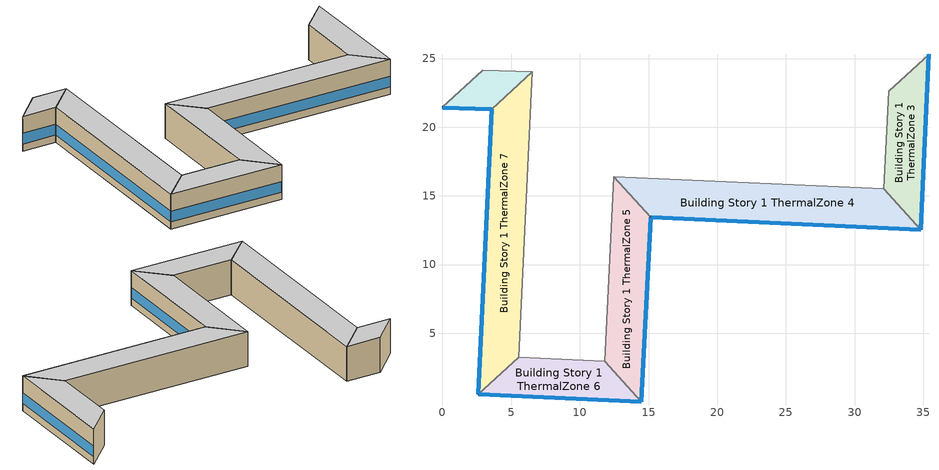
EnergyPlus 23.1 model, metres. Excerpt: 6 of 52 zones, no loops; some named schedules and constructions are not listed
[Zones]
Building Story 1 ThermalZone 3
 floor ground (Typical Insulated Carpeted 8in Slab Floor): 35.42,25.32 34.83,12.55 32.14,15.5 32.47,22.62 z0
 wall outside (Typical Insulated Steel Framed Exterior Wall R-20.41): 34.83,12.55 35.42,25.32 z0:3.6
 wall adiabatic (Typical Interior Wall): 35.42,25.32 32.47,22.62 32.14,15.5 34.83,12.55 z0:3.6
 window (U 0.48 SHGC 0.40 Dbl Ref-D Clr 6mm/13mm): 34.83,12.58 35.42,25.3 z0.76:1.85
 ceiling adiabatic (Typical Interior Floor): 32.47,22.62 32.14,15.5 34.83,12.55 35.42,25.32 z3.6
Building Story 1 ThermalZone 4
 floor ground (Typical Insulated Carpeted 8in Slab Floor): 34.83,12.55 15.16,13.44 12.46,16.4 32.14,15.5 z0
 wall outside (Typical Insulated Steel Framed Exterior Wall R-20.41): 15.16,13.44 34.83,12.55 z0:3.6
 wall adiabatic (Typical Interior Wall): 34.83,12.55 32.14,15.5 12.46,16.4 15.16,13.44 z0:3.6
 window (U 0.48 SHGC 0.40 Dbl Ref-D Clr 6mm/13mm): 15.18,13.44 34.81,12.55 z0.76:1.84
 ceiling adiabatic (Typical Interior Floor): 32.14,15.5 12.46,16.4 15.16,13.44 34.83,12.55 z3.6
Building Story 1 ThermalZone 5
 floor ground (Typical Insulated Carpeted 8in Slab Floor): 15.16,13.44 14.49,0 11.8,2.96 12.46,16.4 z0
 wall outside (Typical Insulated Steel Framed Exterior Wall R-20.41): 14.49,0 15.16,13.44 z0:3.6
 wall adiabatic (Typical Interior Wall): 15.16,13.44 12.46,16.4 11.8,2.96 14.49,0 z0:3.6
 window (U 0.48 SHGC 0.40 Dbl Ref-D Clr 6mm/13mm): 14.49,0.03 15.15,13.41 z0.76:1.85
 ceiling adiabatic (Typical Interior Floor): 12.46,16.4 11.8,2.96 14.49,0 15.16,13.44 z3.6
Building Story 1 ThermalZone 6
 floor ground (Typical Insulated Carpeted 8in Slab Floor): 14.49,0 2.6,0.56 5.56,3.25 11.8,2.96 z0
 wall outside (Typical Insulated Steel Framed Exterior Wall R-20.41): 2.6,0.56 14.49,0 z0:3.6
 wall adiabatic (Typical Interior Wall): 14.49,0 11.8,2.96 5.56,3.25 2.6,0.56 z0:3.6
 window (U 0.48 SHGC 0.40 Dbl Ref-D Clr 6mm/13mm): 2.62,0.55 14.46,0 z0.76:1.85
 ceiling adiabatic (Typical Interior Floor): 11.8,2.96 5.56,3.25 2.6,0.56 14.49,0 z3.6
Building Story 1 ThermalZone 7
 floor ground (Typical Insulated Carpeted 8in Slab Floor): 2.6,0.56 3.6,21.32 6.54,24.04 5.56,3.25 z0
 wall outside (Typical Insulated Steel Framed Exterior Wall R-20.41): 3.6,21.32 2.6,0.56 z0:3.6
 wall adiabatic (Typical Interior Wall): 2.6,0.56 5.56,3.25 6.54,24.04 3.6,21.32 z0:3.6
 window (U 0.48 SHGC 0.40 Dbl Ref-D Clr 6mm/13mm): 3.6,21.3 2.6,0.58 z0.76:1.84
 ceiling adiabatic (Typical Interior Floor): 5.56,3.25 6.54,24.04 3.6,21.32 2.6,0.56 z3.6
Building Story 1 ThermalZone 8
 floor ground (Typical Insulated Carpeted 8in Slab Floor): 3.6,21.32 0,21.43 2.93,24.15 6.54,24.04 z0
 wall outside (Typical Insulated Steel Framed Exterior Wall R-20.41): 0,21.43 3.6,21.32 z0:3.6
 wall adiabatic (Typical Interior Wall): 3.6,21.32 6.54,24.04 2.93,24.15 0,21.43 z0:3.6
 window (U 0.48 SHGC 0.40 Dbl Ref-D Clr 6mm/13mm): 0.03,21.43 3.58,21.32 z0.76:1.86
 ceiling adiabatic (Typical Interior Floor): 6.54,24.04 2.93,24.15 0,21.43 3.6,21.32 z3.6
[SpaceList]
Story Ground Blended Space Type: Building Story 1 Space 5, Building Story 1 Space 7, Building Story 1 Space, Building Story 1 Space 1, Building Story 1 Space 8, Building Story 1 Space 2, Building Story 1 Space 3, Building Story 1 Space 9, Building Story 1 Space 4, Building Story 1 Space 6, Building Story 1 Space 10, Building Story 1 Space 11, Building Story 1 Space 12
[InternalMass] Construction=InteriorFurnishings 2
Name | Zone or ZoneList | Space or SpaceList | Surface Area {m2}
Building Story 1 Space Mass | Building Story 1 ThermalZone | Building Story 1 Space | 767.468
Building Story 1 Space 1 Mass | Building Story 1 ThermalZone 1 | Building Story 1 Space 1 | 129.442
Building Story 1 Space 10 Mass | Building Story 1 ThermalZone 10 | Building Story 1 Space 10 | 30.3891
Building Story 1 Space 11 Mass | Building Story 1 ThermalZone 11 | Building Story 1 Space 11 | 53.4826
Building Story 1 Space 12 Mass | Building Story 1 ThermalZone 12 | Building Story 1 Space 12 | 27.1501
Building Story 1 Space 2 Mass | Building Story 1 ThermalZone 2 | Building Story 1 Space 2 | 125.303
Building Story 1 Space 3 Mass | Building Story 1 ThermalZone 3 | Building Story 1 Space 3 | 56.2325
Building Story 1 Space 4 Mass | Building Story 1 ThermalZone 4 | Building Story 1 Space 4 | 111.546
Building Story 1 Space 5 Mass | Building Story 1 ThermalZone 5 | Building Story 1 Space 5 | 76.249
Building Story 1 Space 6 Mass | Building Story 1 ThermalZone 6 | Building Story 1 Space 6 | 51.3599
Building Story 1 Space 7 Mass | Building Story 1 ThermalZone 7 | Building Story 1 Space 7 | 117.18
Building Story 1 Space 8 Mass | Building Story 1 ThermalZone 8 | Building Story 1 Space 8 | 20.2479
Building Story 1 Space 9 Mass | Building Story 1 ThermalZone 9 | Building Story 1 Space 9 | 89.9974
[Lights] Zone or ZoneList or Space or SpaceList=Story Ground Blended Space Type; Design Level Calculation Method=Watts/Area; Return Air Fraction=0; Fraction Visible=0.2; Fraction Replaceable=1
Name | Schedule | Watts per Zone Floor Area {W/m2} | Fraction Radiant
Office OfficeLarge Data Center Lights 1 | OfficeLarge BLDG_LIGHT_SCH_2013 | 0.132749 | 0.7
Office OfficeLarge Main Data Center Lights 1 | OfficeLarge BLDG_LIGHT_SCH_2013 | 0.238666 | 0.7
SecondarySchool Auditorium Lights 1 | SchoolSecondary BLDG_LIGHT_SCH_2013 | 0.820262 | 0.37
SecondarySchool Cafeteria Lights 1 | SchoolSecondary BLDG_LIGHT_SCH_2013 | 0.535655 | 0.37
SecondarySchool ComputerRoom Lights 1 | SchoolSecondary BLDG_LIGHT_CLASSROOM_SCH_2013 | 1.56003 | 0.37
SecondarySchool Gym Lights 1 | SchoolSecondary BLDG_LIGHT_GYM_SCH_2013 | 1.52954 | 0.37
SecondarySchool Kitchen Lights 1 | SchoolSecondary BLDG_LIGHT_SCH_2013 | 0.343842 | 0.37
SecondarySchool Library Lights 1 | SchoolSecondary BLDG_LIGHT_LIBRARY_SCH_2013 | 1.31882 | 0.37
SecondarySchool Lobby Lights 1 | SchoolSecondary BLDG_LIGHT_LOBBYFLR1_SCH_2013 | 0.497551 | 0.37
SecondarySchool Mechanical Lights 1 | SchoolSecondary BLDG_LIGHT_MECHANICAL_SCH_2013 | 0.378666 | 0.37
SecondarySchool Office Lights 1 | SchoolSecondary BLDG_LIGHT_OFFICE_SCH_2013 | 1.55706 | 0.37
SecondarySchool Restroom Lights 1 | SchoolSecondary BLDG_LIGHT_BATH_SCH_2013 | 0.541778 | 0.37
[People] Zone or ZoneList or Space or SpaceList=Story Ground Blended Space Type; Number of People Calculation Method=People/Area; Fraction Radiant=0.3; Activity Level Schedule=SchoolSecondary ACTIVITY_SCH; Enable ASHRAE 55 Comfort Warnings=Yes; Mean Radiant Temperature Calculation Type=ZoneAveraged; Work Efficiency Schedule=Work Efficiency Schedule; Clothing Insulation Schedule=Clothing Schedule; Air Velocity Schedule=Air Velocity Schedule; Thermal Comfort Model 1 Type=Fanger
Name | Number of People Schedule | People per Floor Area {person/m2}
SecondarySchool Auditorium People 1 | SchoolSecondary BLDG_OCC_SCH_Auditorium | 0.1953
SecondarySchool Cafeteria People 1 | SchoolSecondary BLDG_OCC_SCH_Cafeteria | 0.0824085
SecondarySchool ComputerRoom People 1 | SchoolSecondary BLDG_OCC_SCH_Extend | 0.044033
SecondarySchool Gym People 1 | SchoolSecondary BLDG_OCC_SCH_Gym | 0.063731
SecondarySchool Kitchen People 1 | SchoolSecondary BLDG_OCC_SCH | 0.00432787
SecondarySchool Library People 1 | SchoolSecondary BLDG_OCC_SCH | 0.0110825
SecondarySchool Office People 1 | SchoolSecondary BLDG_OCC_SCH_Offices | 0.00701376
[ElectricEquipment] Zone or ZoneList or Space or SpaceList=Story Ground Blended Space Type; Design Level Calculation Method=Watts/Area
Name | Schedule | Watts per Zone Floor Area {W/m2} | Fraction Radiant | Fraction Latent | Fraction Lost
2 Elevator Fans | Elevator Schedule 3 | 0.0747747 | 0.5
2 Elevator Lift Motors | Elevator Schedule 1 | 38.7791 | 0 | 0 | 1
2 Elevator Lights | Elevator Schedule 2 | 0.0781344 | 0.5
Office OfficeLarge Data Center Elec Equip 1 | DataCenter_EQUIP_SCH | 3.23778 | 0.5 | 0 | 0
Office OfficeLarge Main Data Center Elec Equip 1 | DataCenter_EQUIP_SCH | 13.0975 | 0.5 | 0 | 0
SecondarySchool Auditorium Elec Equip 1 | SchoolSecondary BLDG_EQUIP_SCH_2013 | 0.598921 | 0.5 | 0 | 0
SecondarySchool Cafeteria Elec Equip 1 | SchoolSecondary KITCHEN_ELEC_EQUIP_SCH | 5.89221 | 0.5 | 0 | 0
SecondarySchool ComputerRoom Elec Equip 1 | SchoolSecondary BLDG_EQUIP_SCH_2013 | 2.33752 | 0.5 | 0 | 0
SecondarySchool Gym Elec Equip 1 | SchoolSecondary BLDG_EQUIP_SCH_2013 | 0.977208 | 0.5 | 0 | 0
SecondarySchool Kitchen Elec Equip 1 | SchoolSecondary KITCHEN_ELEC_EQUIP_SCH | 5.86805 | 0.3 | 0.25 | 0.2
SecondarySchool Library Elec Equip 1 | SchoolSecondary BLDG_EQUIP_SCH_2013 | 1.03067 | 0.5 | 0 | 0
SecondarySchool Lobby Elec Equip 1; SecondarySchool Restroom Elec Equip 1 | SchoolSecondary BLDG_EQUIP_SCH_2013 | 0.204549 | 0.5 | 0 | 0
SecondarySchool Mechanical Elec Equip 1 | SchoolSecondary BLDG_EQUIP_SCH_2013 | 0.333587 | 0.5 | 0 | 0
SecondarySchool Office Elec Equip 1 | SchoolSecondary BLDG_EQUIP_SCH_2013 | 1.40275 | 0.5 | 0 | 0
[GasEquipment]
SecondarySchool Kitchen Gas Equip 1: Zone or ZoneList or Space or SpaceList=Story Ground Blended Space Type; Schedule=SchoolSecondary KITCHEN_GAS_EQUIP_SCH; Design Level Calculation Method=Watts/Area; Power per Zone Floor Area {W/m2}=44.3139; Fraction Latent=0.1; Fraction Radiant=0.2; Fraction Lost=0.7
[ZoneInfiltration:DesignFlowRate] Zone or ZoneList or Space or SpaceList=Story Ground Blended Space Type; Schedule=Always On Discrete; Design Flow Rate Calculation Method=Flow/ExteriorArea; Constant Term Coefficient=0; Temperature Term Coefficient=0; Velocity Term Coefficient=0.224; Velocity Squared Term Coefficient=0
Name | Flow Rate per Exterior Surface Area {m3/s-m2}
SecondarySchool Auditorium A  - Story Ground Infiltration; SecondarySchool Auditorium C  - Story Ground Infiltration | 2.06687e-05
SecondarySchool Cafeteria A  - Story Ground Infiltration; SecondarySchool Cafeteria C  - Story Ground Infiltration | 1.3082e-05
SecondarySchool ComputerRoom A  - Story Ground Infiltration; SecondarySchool ComputerRoom C  - Story Ground Infiltration | 1.99715e-05
SecondarySchool Gym A  - Story Ground Infiltration; SecondarySchool Gym C  - Story Ground Infiltration | 1.15561e-05
SecondarySchool Gym A end_a - Story Ground Infiltration; SecondarySchool Gym C end_a - Story Ground Infiltration | 4.43343e-05
SecondarySchool Gym B end_a - Story Ground Infiltration; SecondarySchool Office B  - Story Ground Infiltration | 6.95803e-05
SecondarySchool Kitchen A  - Story Ground Infiltration; SecondarySchool Kitchen C  - Story Ground Infiltration | 4.51102e-06
SecondarySchool Library A  - Story Ground Infiltration; SecondarySchool Library C  - Story Ground Infiltration | 1.7593e-05
SecondarySchool Lobby A  - Story Ground Infiltration; SecondarySchool Lobby C  - Story Ground Infiltration; SecondarySchool Restroom A  - Story Ground Infiltration; SecondarySchool Restroom C  - Story Ground Infiltration | 8.77599e-06
SecondarySchool Mechanical A  - Story Ground Infiltration; SecondarySchool Mechanical C  - Story Ground Infiltration | 1.43122e-05
SecondarySchool Office A  - Story Ground Infiltration; SecondarySchool Office C  - Story Ground Infiltration | 4.44352e-05
[Daylighting:Controls] Lighting Control Type=Stepped; Minimum Input Power Fraction for Continuous or ContinuousOff Dimming Control=0.3; Minimum Light Output Fraction for Continuous or ContinuousOff Dimming Control=0.2; Number of Stepped Control Steps=3; Probability Lighting will be Reset When Needed in Manual Stepped Control=1; Glare Calculation Azimuth Angle of View Direction Clockwise from Zone y-Axis {deg}=-0; Maximum Allowable Discomfort Glare Index=22; Illuminance Setpoint at Reference Point 1 {lux}=538
Name | Zone or Space | Glare Calculation Daylighting Reference Point | Daylighting Reference Point 1 | Fraction of Lights Controlled by Reference Point 1 | Daylighting Reference Point 2 | Fraction of Lights Controlled by Reference Point 2 | Illuminance Setpoint at Reference Point 2 {lux}
Building Story 1 ThermalZone 1 DaylightingControls | Building Story 1 ThermalZone 1 | Building Story 1 Space 1 Daylt Sensor 1 | Building Story 1 Space 1 Daylt Sensor 1 | 0.646 | Building Story 1 Space 1 Daylt Sensor 2 | 0.325 | 538
Building Story 1 ThermalZone 11 DaylightingControls | Building Story 1 ThermalZone 11 | Building Story 1 Space 11 Daylt Sensor 1 | Building Story 1 Space 11 Daylt Sensor 1 | 0.636
Building Story 1 ThermalZone 2 DaylightingControls | Building Story 1 ThermalZone 2 | Building Story 1 Space 2 Daylt Sensor 1 | Building Story 1 Space 2 Daylt Sensor 1 | 0.646 | Building Story 1 Space 2 Daylt Sensor 2 | 0.324 | 538
Building Story 1 ThermalZone 3 DaylightingControls | Building Story 1 ThermalZone 3 | Building Story 1 Space 3 Daylt Sensor 1 | Building Story 1 Space 3 Daylt Sensor 1 | 0.718
Building Story 1 ThermalZone 4 DaylightingControls | Building Story 1 ThermalZone 4 | Building Story 1 Space 4 Daylt Sensor 1 | Building Story 1 Space 4 Daylt Sensor 1 | 0.643 | Building Story 1 Space 4 Daylt Sensor 2 | 0.323 | 538
Building Story 1 ThermalZone 5 DaylightingControls | Building Story 1 ThermalZone 5 | Building Story 1 Space 5 Daylt Sensor 1 | Building Story 1 Space 5 Daylt Sensor 1 | 0.64 | Building Story 1 Space 5 Daylt Sensor 2 | 0.311 | 538
Building Story 1 ThermalZone 6 DaylightingControls | Building Story 1 ThermalZone 6 | Building Story 1 Space 6 Daylt Sensor 1 | Building Story 1 Space 6 Daylt Sensor 1 | 0.723
Building Story 1 ThermalZone 7 DaylightingControls | Building Story 1 ThermalZone 7 | Building Story 1 Space 7 Daylt Sensor 1 | Building Story 1 Space 7 Daylt Sensor 1 | 0.647 | Building Story 1 Space 7 Daylt Sensor 2 | 0.321 | 538
Building Story 1 ThermalZone 9 DaylightingControls | Building Story 1 ThermalZone 9 | Building Story 1 Space 9 Daylt Sensor 1 | Building Story 1 Space 9 Daylt Sensor 1 | 0.694 | Building Story 1 Space 9 Daylt Sensor 2 | 0.305 | 538
[Schedule:Day:Interval]
SchoolSecondary BLDG_LIGHT_SCH_2013 Wknd Day; SchoolSecondary BLDG_LIGHT_SCH_2013 Wknd Day 1; SchoolSecondary BLDG_LIGHT_SCH_2013 Default; SchoolSecondary BLDG_LIGHT_CLASSROOM_SCH_2013 Wknd Day; SchoolSecondary BLDG_LIGHT_CLASSROOM_SCH_2013 Wknd Day 1; SchoolSecondary BLDG_LIGHT_CLASSROOM_SCH_2013 Default; SchoolSecondary BLDG_LIGHT_GYM_SCH_2013 Wknd Day; SchoolSecondary BLDG_LIGHT_GYM_SCH_2013 Wknd Day 1; SchoolSecondary BLDG_LIGHT_GYM_SCH_2013 Default; SchoolSecondary BLDG_LIGHT_LIBRARY_SCH_2013 Wknd Day; SchoolSecondary BLDG_LIGHT_LIBRARY_SCH_2013 Wknd Day 1; SchoolSecondary BLDG_LIGHT_LIBRARY_SCH_2013 Default; SchoolSecondary BLDG_LIGHT_LOBBYFLR1_SCH_2013 Wknd Day; SchoolSecondary BLDG_LIGHT_LOBBYFLR1_SCH_2013 Wknd Day 1; SchoolSecondary BLDG_LIGHT_LOBBYFLR1_SCH_2013 Default; SchoolSecondary BLDG_LIGHT_MECHANICAL_SCH_2013 Wknd Day; SchoolSecondary BLDG_LIGHT_MECHANICAL_SCH_2013 Wknd Day 1; SchoolSecondary BLDG_LIGHT_MECHANICAL_SCH_2013 Default; SchoolSecondary BLDG_LIGHT_OFFICE_SCH_2013 Wknd Day; SchoolSecondary BLDG_LIGHT_OFFICE_SCH_2013 Wknd Day 1; SchoolSecondary BLDG_LIGHT_OFFICE_SCH_2013 Default; SchoolSecondary BLDG_LIGHT_BATH_SCH_2013 Wknd Day; SchoolSecondary BLDG_LIGHT_BATH_SCH_2013 Wknd Day 1; SchoolSecondary BLDG_LIGHT_BATH_SCH_2013 Default; SchoolSecondary BLDG_LIGHT_CORRIDOR_SCH_2013 Wknd Day; SchoolSecondary BLDG_LIGHT_CORRIDOR_SCH_2013 Wknd Day 1; SchoolSecondary BLDG_LIGHT_CORRIDOR_SCH_2013 Default: No, 24:00, 0.1773
SchoolSecondary BLDG_LIGHT_SCH_2013 Wkdy Day; SchoolSecondary BLDG_LIGHT_SCH_2013 Wkdy Day 2; SchoolSecondary BLDG_LIGHT_MECHANICAL_SCH_2013 Wkdy Day; SchoolSecondary BLDG_LIGHT_MECHANICAL_SCH_2013 Wkdy Day 2: No, 07:00, 0.1773, 21:00, 0.9, 24:00, 0.1773
SchoolSecondary BLDG_LIGHT_SCH_2013 Wkdy Day 1; SchoolSecondary BLDG_LIGHT_MECHANICAL_SCH_2013 Wkdy Day 1: No, 08:00, 0.1773, 20:00, 0.5, 24:00, 0.1773
SchoolSecondary BLDG_LIGHT_SCH_2013 Summer Design Day; SchoolSecondary BLDG_LIGHT_CLASSROOM_SCH_2013 Summer Design Day; SchoolSecondary BLDG_LIGHT_GYM_SCH_2013 Summer Design Day; SchoolSecondary BLDG_LIGHT_LIBRARY_SCH_2013 Summer Design Day; SchoolSecondary BLDG_LIGHT_LOBBYFLR1_SCH_2013 Summer Design Day; SchoolSecondary BLDG_LIGHT_MECHANICAL_SCH_2013 Summer Design Day; SchoolSecondary BLDG_LIGHT_OFFICE_SCH_2013 Summer Design Day; SchoolSecondary BLDG_LIGHT_BATH_SCH_2013 Summer Design Day; 72 space(s) Occ Sch Summer Design Day 3; 72 space(s) Occ Sch Winter Design Day 3; 72 space(s) Occ Sch Summer Design Day 1; 72 space(s) Occ Sch Winter Design Day 1; 72 space(s) Occ Sch Summer Design Day 2; 72 space(s) Occ Sch Winter Design Day 2; DataCenter_EQUIP_SCH Wknd|Wkdy|Hol Day 3; DataCenter_EQUIP_SCH Wknd|Wkdy|Hol Day 7; DataCenter_EQUIP_SCH Wknd|Wkdy|Hol Day 11; DataCenter_EQUIP_SCH Summer Design Day; SchoolSecondary BLDG_LIGHT_CORRIDOR_SCH_2013 Summer Design Day: No, 24:00, 1
SchoolSecondary BLDG_LIGHT_SCH_2013 Winter Design Day; SchoolSecondary BLDG_LIGHT_CLASSROOM_SCH_2013 Winter Design Day; SchoolSecondary BLDG_LIGHT_GYM_SCH_2013 Winter Design Day; SchoolSecondary BLDG_LIGHT_LIBRARY_SCH_2013 Winter Design Day; SchoolSecondary BLDG_LIGHT_LOBBYFLR1_SCH_2013 Winter Design Day; SchoolSecondary BLDG_LIGHT_MECHANICAL_SCH_2013 Winter Design Day; SchoolSecondary BLDG_LIGHT_OFFICE_SCH_2013 Winter Design Day; SchoolSecondary BLDG_LIGHT_BATH_SCH_2013 Winter Design Day; SchoolSecondary BLDG_OCC_SCH_Auditorium Wknd Day; SchoolSecondary BLDG_OCC_SCH_Auditorium Wknd Day 1; SchoolSecondary BLDG_OCC_SCH_Auditorium Default; SchoolSecondary BLDG_OCC_SCH_Auditorium Winter Design Day; SchoolSecondary BLDG_OCC_SCH_Cafeteria Wknd Day; SchoolSecondary BLDG_OCC_SCH_Cafeteria Wknd Day 1; SchoolSecondary BLDG_OCC_SCH_Cafeteria Default; SchoolSecondary BLDG_OCC_SCH_Cafeteria Winter Design Day; SchoolSecondary BLDG_OCC_SCH_Extend Wknd Day; SchoolSecondary BLDG_OCC_SCH_Extend Wknd Day 1; SchoolSecondary BLDG_OCC_SCH_Extend Default; SchoolSecondary BLDG_OCC_SCH_Extend Winter Design Day; SchoolSecondary BLDG_OCC_SCH_Gym Wknd Day; SchoolSecondary BLDG_OCC_SCH_Gym Wknd Day 1; SchoolSecondary BLDG_OCC_SCH_Gym Default; SchoolSecondary BLDG_OCC_SCH_Gym Winter Design Day; SchoolSecondary BLDG_OCC_SCH Wknd Day; SchoolSecondary BLDG_OCC_SCH Wknd Day 1; SchoolSecondary BLDG_OCC_SCH Default; SchoolSecondary BLDG_OCC_SCH Winter Design Day; SchoolSecondary BLDG_OCC_SCH_Offices Wknd Day; SchoolSecondary BLDG_OCC_SCH_Offices Wknd Day 1; SchoolSecondary BLDG_OCC_SCH_Offices Default; SchoolSecondary BLDG_OCC_SCH_Offices Winter Design Day; Schedule Day 3; SchoolSecondary BLDG_LIGHT_CORRIDOR_SCH_2013 Winter Design Day: No, 24:00, 0
SchoolSecondary BLDG_LIGHT_CLASSROOM_SCH_2013 Wkdy Day; SchoolSecondary BLDG_LIGHT_CLASSROOM_SCH_2013 Wkdy Day 2: No, 07:00, 0.1773, 08:00, 0.9, 21:00, 0.598291, 24:00, 0.1773
SchoolSecondary BLDG_LIGHT_CLASSROOM_SCH_2013 Wkdy Day 1: No, 08:00, 0.1773, 20:00, 0.332384, 21:00, 0.117863, 24:00, 0.1773
SchoolSecondary BLDG_LIGHT_GYM_SCH_2013 Wkdy Day; SchoolSecondary BLDG_LIGHT_GYM_SCH_2013 Wkdy Day 2: No, 07:00, 0.1773, 08:00, 0.9, 21:00, 0.88182, 24:00, 0.1773
SchoolSecondary BLDG_LIGHT_GYM_SCH_2013 Wkdy Day 1: No, 08:00, 0.1773, 20:00, 0.4899, 21:00, 0.173719, 24:00, 0.1773
SchoolSecondary BLDG_LIGHT_LIBRARY_SCH_2013 Wkdy Day; SchoolSecondary BLDG_LIGHT_LIBRARY_SCH_2013 Wkdy Day 2: No, 07:00, 0.1773, 08:00, 0.9, 21:00, 0.8325, 24:00, 0.1773
SchoolSecondary BLDG_LIGHT_LIBRARY_SCH_2013 Wkdy Day 1: No, 08:00, 0.1773, 20:00, 0.4625, 21:00, 0.164002, 24:00, 0.1773
SchoolSecondary BLDG_LIGHT_LOBBYFLR1_SCH_2013 Wkdy Day; SchoolSecondary BLDG_LIGHT_LOBBYFLR1_SCH_2013 Wkdy Day 2: No, 07:00, 0.1773, 08:00, 0.9, 21:00, 0.855, 24:00, 0.1773
SchoolSecondary BLDG_LIGHT_LOBBYFLR1_SCH_2013 Wkdy Day 1: No, 08:00, 0.1773, 20:00, 0.475, 21:00, 0.168435, 24:00, 0.1773
SchoolSecondary BLDG_LIGHT_OFFICE_SCH_2013 Wkdy Day; SchoolSecondary BLDG_LIGHT_OFFICE_SCH_2013 Wkdy Day 2: No, 07:00, 0.1773, 08:00, 0.9, 21:00, 0.747958, 24:00, 0.1773
SchoolSecondary BLDG_LIGHT_OFFICE_SCH_2013 Wkdy Day 1: No, 08:00, 0.1773, 20:00, 0.415533, 21:00, 0.147348, 24:00, 0.1773
SchoolSecondary BLDG_LIGHT_BATH_SCH_2013 Wkdy Day; SchoolSecondary BLDG_LIGHT_BATH_SCH_2013 Wkdy Day 2: No, 07:00, 0.1773, 08:00, 0.9, 21:00, 0.594, 24:00, 0.1773
SchoolSecondary BLDG_LIGHT_BATH_SCH_2013 Wkdy Day 1: No, 08:00, 0.1773, 20:00, 0.33, 21:00, 0.117018, 24:00, 0.1773
SchoolSecondary BLDG_OCC_SCH_Auditorium Wkdy|SmrDsn Day; SchoolSecondary BLDG_OCC_SCH_Auditorium Wkdy|SmrDsn Day 2; SchoolSecondary BLDG_OCC_SCH_Auditorium Summer Design Day: No, 08:00, 0, 15:00, 0.25, 20:00, 0.95, 24:00, 0
SchoolSecondary BLDG_OCC_SCH_Auditorium Wkdy|SmrDsn Day 1: No, 08:00, 0, 17:00, 0.15, 19:00, 0.35, 24:00, 0
SchoolSecondary ACTIVITY_SCH Default; SchoolSecondary ACTIVITY_SCH Summer Design Day; SchoolSecondary ACTIVITY_SCH Winter Design Day: No, 24:00, 120
SchoolSecondary BLDG_OCC_SCH_Cafeteria Wkdy|SmrDsn Day; SchoolSecondary BLDG_OCC_SCH_Cafeteria Wkdy|SmrDsn Day 2; SchoolSecondary BLDG_OCC_SCH_Cafeteria Summer Design Day: No, 09:00, 0, 15:00, 0.95, 20:00, 0.35, 24:00, 0
SchoolSecondary BLDG_OCC_SCH_Cafeteria Wkdy|SmrDsn Day 1: No, 09:00, 0, 17:00, 0.15, 19:00, 0.35, 24:00, 0
SchoolSecondary BLDG_OCC_SCH_Extend Wkdy|SmrDsn Day; SchoolSecondary BLDG_OCC_SCH_Extend Wkdy|SmrDsn Day 2; SchoolSecondary BLDG_OCC_SCH_Extend Summer Design Day: No, 08:00, 0, 21:00, 0.95, 24:00, 0
SchoolSecondary BLDG_OCC_SCH_Extend Wkdy|SmrDsn Day 1: No, 08:00, 0, 21:00, 0.5, 24:00, 0
SchoolSecondary BLDG_OCC_SCH_Gym Wkdy|SmrDsn Day; SchoolSecondary BLDG_OCC_SCH_Gym Wkdy|SmrDsn Day 2; SchoolSecondary BLDG_OCC_SCH_Gym Summer Design Day: No, 08:00, 0, 16:00, 0.35, 21:00, 0.95, 24:00, 0
SchoolSecondary BLDG_OCC_SCH_Gym Wkdy|SmrDsn Day 1: No, 08:00, 0, 21:00, 0.35, 24:00, 0
SchoolSecondary BLDG_OCC_SCH Wkdy|SmrDsn Day; SchoolSecondary BLDG_OCC_SCH Wkdy|SmrDsn Day 2; SchoolSecondary BLDG_OCC_SCH Summer Design Day: No, 08:00, 0, 16:00, 0.95, 21:00, 0.15, 24:00, 0
SchoolSecondary BLDG_OCC_SCH Wkdy|SmrDsn Day 1: No, 08:00, 0, 21:00, 0.15, 24:00, 0
SchoolSecondary BLDG_OCC_SCH_Offices Wkdy|SmrDsn Day; SchoolSecondary BLDG_OCC_SCH_Offices Wkdy|SmrDsn Day 2; SchoolSecondary BLDG_OCC_SCH_Offices Summer Design Day: No, 08:00, 0, 17:00, 0.95, 21:00, 0.15, 24:00, 0
SchoolSecondary BLDG_OCC_SCH_Offices Wkdy|SmrDsn Day 1: No, 08:00, 0, 17:00, 0.5, 21:00, 0.15, 24:00, 0
72 space(s) Occ Sch Sunday 3; 72 space(s) Occ Sch Sunday 2: No, 05:00, 0, 06:00, 1, 17:00, 0, 18:00, 1, 24:00, 0
72 space(s) Occ Sch Default 3; 72 space(s) Occ Sch Tuesday 19; 72 space(s) Occ Sch Wednesday 19; 72 space(s) Occ Sch Thursday 19; 72 space(s) Occ Sch Friday 19; 72 space(s) Occ Sch Friday 18; 72 space(s) Occ Sch Monday 16; 72 space(s) Occ Sch Tuesday 18; 72 space(s) Occ Sch Wednesday 18; 72 space(s) Occ Sch Thursday 18; 72 space(s) Occ Sch Friday 16; 72 space(s) Occ Sch Monday 14; 72 space(s) Occ Sch Tuesday 16; 72 space(s) Occ Sch Wednesday 16; 72 space(s) Occ Sch Thursday 16; 72 space(s) Occ Sch Monday 13; 72 space(s) Occ Sch Tuesday 15; 72 space(s) Occ Sch Wednesday 15; 72 space(s) Occ Sch Thursday 15; 72 space(s) Occ Sch Friday 15; 72 space(s) Occ Sch Default 2; 72 space(s) Occ Sch Tuesday 14; 72 space(s) Occ Sch Wednesday 14; 72 space(s) Occ Sch Thursday 14; 72 space(s) Occ Sch Friday 14; 72 space(s) Occ Sch Friday 13; 72 space(s) Occ Sch Monday 12; 72 space(s) Occ Sch Tuesday 13; 72 space(s) Occ Sch Wednesday 13; 72 space(s) Occ Sch Thursday 13; 72 space(s) Occ Sch Friday 11; 72 space(s) Occ Sch Monday 10; 72 space(s) Occ Sch Tuesday 11; 72 space(s) Occ Sch Wednesday 11; 72 space(s) Occ Sch Thursday 11; 72 space(s) Occ Sch Monday 9; 72 space(s) Occ Sch Tuesday 10; 72 space(s) Occ Sch Wednesday 10; 72 space(s) Occ Sch Thursday 10; 72 space(s) Occ Sch Friday 10: No, 05:00, 0, 07:00, 1, 08:00, 1, 09:00, 1, 11:00, 0, 13:00, 1, 14:00, 0, 15:00, 1, 16:00, 1, 17:00, 1, 18:00, 1, 19:00, 0, 20:00, 1, 21:00, 1, 22:00, 1, 24:00, 0
72 space(s) Occ Sch Saturday 3; 72 space(s) Occ Sch Saturday 2: No, 05:00, 0, 06:00, 1, 07:00, 0, 08:00, 1, 11:00, 0, 12:00, 1, 16:00, 0, 17:00, 1, 18:00, 0, 19:00, 1, 24:00, 0
72 space(s) Occ Sch Monday 15; 72 space(s) Occ Sch Tuesday 17; 72 space(s) Occ Sch Wednesday 17; 72 space(s) Occ Sch Thursday 17; 72 space(s) Occ Sch Friday 17; 72 space(s) Occ Sch Monday 11; 72 space(s) Occ Sch Tuesday 12; 72 space(s) Occ Sch Wednesday 12; 72 space(s) Occ Sch Thursday 12; 72 space(s) Occ Sch Friday 12: No, 05:00, 0, 07:00, 1, 08:00, 1, 09:00, 1, 11:00, 0, 13:00, 1, 16:00, 0, 17:00, 1, 18:00, 1, 19:00, 1, 20:00, 0, 21:00, 1, 22:00, 1, 24:00, 0
72 space(s) Occ Sch Sunday 1: No, 05:00, 0, 06:00, 0.00356459, 17:00, 0, 18:00, 0.00356459, 24:00, 0
72 space(s) Occ Sch Default 1; 72 space(s) Occ Sch Tuesday 9; 72 space(s) Occ Sch Wednesday 9; 72 space(s) Occ Sch Thursday 9; 72 space(s) Occ Sch Friday 9; 72 space(s) Occ Sch Monday 5; 72 space(s) Occ Sch Tuesday 5; 72 space(s) Occ Sch Wednesday 5; 72 space(s) Occ Sch Thursday 5; 72 space(s) Occ Sch Friday 5: No, 05:00, 0, 07:00, 0.00712919, 08:00, 0.41278, 09:00, 0.0670143, 11:00, 0, 13:00, 0.0320813, 14:00, 0, 15:00, 0.0748565, 16:00, 0.133316, 17:00, 0.0520431, 18:00, 0.0142584, 19:00, 0, 20:00, 0.183933, 21:00, 0.17823, 22:00, 0.00356459, 24:00, 0
72 space(s) Occ Sch Saturday 1: No, 05:00, 0, 06:00, 0.00712919, 07:00, 0, 08:00, 0.0142584, 11:00, 0, 12:00, 0.0142584, 16:00, 0, 17:00, 0.00356459, 18:00, 0, 19:00, 0.00356459, 24:00, 0
72 space(s) Occ Sch Friday 8; 72 space(s) Occ Sch Monday 8; 72 space(s) Occ Sch Tuesday 8; 72 space(s) Occ Sch Wednesday 8; 72 space(s) Occ Sch Thursday 8; 72 space(s) Occ Sch Friday 6; 72 space(s) Occ Sch Monday 6; 72 space(s) Occ Sch Tuesday 6; 72 space(s) Occ Sch Wednesday 6; 72 space(s) Occ Sch Thursday 6: No, 05:00, 0, 07:00, 0.00712919, 08:00, 0.213163, 09:00, 0.0677273, 11:00, 0, 13:00, 0.0327943, 14:00, 0, 15:00, 0.0748565, 16:00, 0.0655885, 17:00, 0.0520431, 18:00, 0.0142584, 19:00, 0, 20:00, 0.183933, 21:00, 0.17823, 22:00, 0.00356459, 24:00, 0
72 space(s) Occ Sch Monday 7; 72 space(s) Occ Sch Tuesday 7; 72 space(s) Occ Sch Wednesday 7; 72 space(s) Occ Sch Thursday 7; 72 space(s) Occ Sch Friday 7: No, 05:00, 0, 07:00, 0.00712919, 08:00, 0.176804, 09:00, 0.0106938, 11:00, 0, 13:00, 0.0320813, 16:00, 0, 17:00, 0.00142584, 18:00, 0.0142584, 19:00, 0.0834115, 20:00, 0, 21:00, 0.0955311, 22:00, 0.00356459, 24:00, 0
DataCenter_EQUIP_SCH Wknd|Wkdy|Hol Day; DataCenter_EQUIP_SCH Wknd|Wkdy|Hol Day 4; DataCenter_EQUIP_SCH Wknd|Wkdy|Hol Day 8; DataCenter_EQUIP_SCH Winter Design Day 11: No, 24:00, 0.25
DataCenter_EQUIP_SCH Wknd|Wkdy|Hol Day 1; DataCenter_EQUIP_SCH Wknd|Wkdy|Hol Day 5; DataCenter_EQUIP_SCH Wknd|Wkdy|Hol Day 9: No, 24:00, 0.5
DataCenter_EQUIP_SCH Wknd|Wkdy|Hol Day 2; DataCenter_EQUIP_SCH Wknd|Wkdy|Hol Day 6; DataCenter_EQUIP_SCH Wknd|Wkdy|Hol Day 10: No, 24:00, 0.75
SchoolSecondary BLDG_EQUIP_SCH_2013 Default|Wknd Day; SchoolSecondary BLDG_EQUIP_SCH_2013 Default|Wknd Day 2; SchoolSecondary BLDG_EQUIP_SCH_2013 Default: No, 24:00, 0.295624
SchoolSecondary BLDG_EQUIP_SCH_2013 Wkdy Day; SchoolSecondary BLDG_EQUIP_SCH_2013 Wkdy Day 2: No, 08:00, 0.295624, 17:00, 0.90367, 21:00, 0.332931, 24:00, 0.295624
SchoolSecondary BLDG_EQUIP_SCH_2013 Default|Wknd Day 1: No, 24:00, 0.21116
SchoolSecondary BLDG_EQUIP_SCH_2013 Wkdy Day 1: No, 08:00, 0.21116, 17:00, 0.475616, 21:00, 0.237808, 24:00, 0.21116
SchoolSecondary BLDG_EQUIP_SCH_2013 Summer Design Day: No, 08:00, 0.35, 17:00, 0.95, 24:00, 0.35
SchoolSecondary BLDG_EQUIP_SCH_2013 Winter Design Day 2: No, 24:00, 0.35
SchoolSecondary KITCHEN_ELEC_EQUIP_SCH Wknd Day; SchoolSecondary KITCHEN_ELEC_EQUIP_SCH Wknd Day 1; SchoolSecondary KITCHEN_ELEC_EQUIP_SCH Default; SchoolSecondary KITCHEN_ELEC_EQUIP_SCH Winter Design Day: No, 24:00, 0.1
SchoolSecondary KITCHEN_ELEC_EQUIP_SCH Wkdy Day; SchoolSecondary KITCHEN_ELEC_EQUIP_SCH Wkdy Day 1; SchoolSecondary KITCHEN_ELEC_EQUIP_SCH Wkdy Day 2; SchoolSecondary KITCHEN_ELEC_EQUIP_SCH Summer Design Day: No, 08:00, 0.1, 10:00, 0.15, 13:00, 0.25, 15:00, 0.15, 24:00, 0.1
SchoolSecondary KITCHEN_GAS_EQUIP_SCH Wknd Day; SchoolSecondary KITCHEN_GAS_EQUIP_SCH Wknd Day 1; SchoolSecondary KITCHEN_GAS_EQUIP_SCH Default; SchoolSecondary KITCHEN_GAS_EQUIP_SCH Winter Design Day: No, 24:00, 0.02
SchoolSecondary KITCHEN_GAS_EQUIP_SCH Wkdy|SmrDsn Day; SchoolSecondary KITCHEN_GAS_EQUIP_SCH Wkdy|SmrDsn Day 1; SchoolSecondary KITCHEN_GAS_EQUIP_SCH Wkdy|SmrDsn Day 2; SchoolSecondary KITCHEN_GAS_EQUIP_SCH Summer Design Day: No, 08:00, 0.02, 10:00, 0.15, 13:00, 0.2, 15:00, 0.1, 24:00, 0.02
SchoolSecondary BLDG_LIGHT_CORRIDOR_SCH_2013 Wkdy Day; SchoolSecondary BLDG_LIGHT_CORRIDOR_SCH_2013 Wkdy Day 2: No, 07:00, 0.1773, 08:00, 0.9, 21:00, 0.551772, 24:00, 0.1773
SchoolSecondary BLDG_LIGHT_CORRIDOR_SCH_2013 Wkdy Day 1: No, 08:00, 0.1773, 20:00, 0.30654, 21:00, 0.108699, 24:00, 0.1773
[Schedule:Week:Daily]
SchoolSecondary BLDG_LIGHT_SCH_2013 Week Rule - Jan1-Jun24: SchoolSecondary BLDG_LIGHT_SCH_2013 Wknd Day, SchoolSecondary BLDG_LIGHT_SCH_2013 Wkdy Day, SchoolSecondary BLDG_LIGHT_SCH_2013 Wkdy Day, SchoolSecondary BLDG_LIGHT_SCH_2013 Wkdy Day, SchoolSecondary BLDG_LIGHT_SCH_2013 Wkdy Day, SchoolSecondary BLDG_LIGHT_SCH_2013 Wkdy Day, SchoolSecondary BLDG_LIGHT_SCH_2013 Wknd Day, SchoolSecondary BLDG_LIGHT_SCH_2013 Default, SchoolSecondary BLDG_LIGHT_SCH_2013 Summer Design Day, SchoolSecondary BLDG_LIGHT_SCH_2013 Winter Design Day, SchoolSecondary BLDG_LIGHT_SCH_2013 Default, SchoolSecondary BLDG_LIGHT_SCH_2013 Default
SchoolSecondary BLDG_LIGHT_SCH_2013 Week Rule - Jun25-Jul1: SchoolSecondary BLDG_LIGHT_SCH_2013 Wknd Day, SchoolSecondary BLDG_LIGHT_SCH_2013 Wkdy Day, SchoolSecondary BLDG_LIGHT_SCH_2013 Wkdy Day, SchoolSecondary BLDG_LIGHT_SCH_2013 Wkdy Day, SchoolSecondary BLDG_LIGHT_SCH_2013 Wkdy Day, SchoolSecondary BLDG_LIGHT_SCH_2013 Wkdy Day, SchoolSecondary BLDG_LIGHT_SCH_2013 Wknd Day 1, SchoolSecondary BLDG_LIGHT_SCH_2013 Default, SchoolSecondary BLDG_LIGHT_SCH_2013 Summer Design Day, SchoolSecondary BLDG_LIGHT_SCH_2013 Winter Design Day, SchoolSecondary BLDG_LIGHT_SCH_2013 Default, SchoolSecondary BLDG_LIGHT_SCH_2013 Default
SchoolSecondary BLDG_LIGHT_SCH_2013 Week Rule - Jul2-Aug26: SchoolSecondary BLDG_LIGHT_SCH_2013 Wknd Day 1, SchoolSecondary BLDG_LIGHT_SCH_2013 Wkdy Day 1, SchoolSecondary BLDG_LIGHT_SCH_2013 Wkdy Day 1, SchoolSecondary BLDG_LIGHT_SCH_2013 Wkdy Day 1, SchoolSecondary BLDG_LIGHT_SCH_2013 Wkdy Day 1, SchoolSecondary BLDG_LIGHT_SCH_2013 Wkdy Day 1, SchoolSecondary BLDG_LIGHT_SCH_2013 Wknd Day 1, SchoolSecondary BLDG_LIGHT_SCH_2013 Default, SchoolSecondary BLDG_LIGHT_SCH_2013 Summer Design Day, SchoolSecondary BLDG_LIGHT_SCH_2013 Winter Design Day, SchoolSecondary BLDG_LIGHT_SCH_2013 Default, SchoolSecondary BLDG_LIGHT_SCH_2013 Default
SchoolSecondary BLDG_LIGHT_SCH_2013 Week Rule - Aug27-Sep2: SchoolSecondary BLDG_LIGHT_SCH_2013 Wknd Day 1, SchoolSecondary BLDG_LIGHT_SCH_2013 Wkdy Day 1, SchoolSecondary BLDG_LIGHT_SCH_2013 Wkdy Day 1, SchoolSecondary BLDG_LIGHT_SCH_2013 Wkdy Day 1, SchoolSecondary BLDG_LIGHT_SCH_2013 Wkdy Day 1, SchoolSecondary BLDG_LIGHT_SCH_2013 Wkdy Day 2, SchoolSecondary BLDG_LIGHT_SCH_2013 Default, SchoolSecondary BLDG_LIGHT_SCH_2013 Default, SchoolSecondary BLDG_LIGHT_SCH_2013 Summer Design Day, SchoolSecondary BLDG_LIGHT_SCH_2013 Winter Design Day, SchoolSecondary BLDG_LIGHT_SCH_2013 Default, SchoolSecondary BLDG_LIGHT_SCH_2013 Default
SchoolSecondary BLDG_LIGHT_SCH_2013 Week Rule - Sep3-Dec31: SchoolSecondary BLDG_LIGHT_SCH_2013 Default, SchoolSecondary BLDG_LIGHT_SCH_2013 Wkdy Day 2, SchoolSecondary BLDG_LIGHT_SCH_2013 Wkdy Day 2, SchoolSecondary BLDG_LIGHT_SCH_2013 Wkdy Day 2, SchoolSecondary BLDG_LIGHT_SCH_2013 Wkdy Day 2, SchoolSecondary BLDG_LIGHT_SCH_2013 Wkdy Day 2, SchoolSecondary BLDG_LIGHT_SCH_2013 Default, SchoolSecondary BLDG_LIGHT_SCH_2013 Default, SchoolSecondary BLDG_LIGHT_SCH_2013 Summer Design Day, SchoolSecondary BLDG_LIGHT_SCH_2013 Winter Design Day, SchoolSecondary BLDG_LIGHT_SCH_2013 Default, SchoolSecondary BLDG_LIGHT_SCH_2013 Default
SchoolSecondary BLDG_LIGHT_GYM_SCH_2013 Week Rule - Jan1-Jun24: SchoolSecondary BLDG_LIGHT_GYM_SCH_2013 Wknd Day, SchoolSecondary BLDG_LIGHT_GYM_SCH_2013 Wkdy Day, SchoolSecondary BLDG_LIGHT_GYM_SCH_2013 Wkdy Day, SchoolSecondary BLDG_LIGHT_GYM_SCH_2013 Wkdy Day, SchoolSecondary BLDG_LIGHT_GYM_SCH_2013 Wkdy Day, SchoolSecondary BLDG_LIGHT_GYM_SCH_2013 Wkdy Day, SchoolSecondary BLDG_LIGHT_GYM_SCH_2013 Wknd Day, SchoolSecondary BLDG_LIGHT_GYM_SCH_2013 Default, SchoolSecondary BLDG_LIGHT_GYM_SCH_2013 Summer Design Day, SchoolSecondary BLDG_LIGHT_GYM_SCH_2013 Winter Design Day, SchoolSecondary BLDG_LIGHT_GYM_SCH_2013 Default, SchoolSecondary BLDG_LIGHT_GYM_SCH_2013 Default
SchoolSecondary BLDG_LIGHT_GYM_SCH_2013 Week Rule - Jun25-Jul1: SchoolSecondary BLDG_LIGHT_GYM_SCH_2013 Wknd Day, SchoolSecondary BLDG_LIGHT_GYM_SCH_2013 Wkdy Day, SchoolSecondary BLDG_LIGHT_GYM_SCH_2013 Wkdy Day, SchoolSecondary BLDG_LIGHT_GYM_SCH_2013 Wkdy Day, SchoolSecondary BLDG_LIGHT_GYM_SCH_2013 Wkdy Day, SchoolSecondary BLDG_LIGHT_GYM_SCH_2013 Wkdy Day, SchoolSecondary BLDG_LIGHT_GYM_SCH_2013 Wknd Day 1, SchoolSecondary BLDG_LIGHT_GYM_SCH_2013 Default, SchoolSecondary BLDG_LIGHT_GYM_SCH_2013 Summer Design Day, SchoolSecondary BLDG_LIGHT_GYM_SCH_2013 Winter Design Day, SchoolSecondary BLDG_LIGHT_GYM_SCH_2013 Default, SchoolSecondary BLDG_LIGHT_GYM_SCH_2013 Default
SchoolSecondary BLDG_LIGHT_GYM_SCH_2013 Week Rule - Jul2-Aug26: SchoolSecondary BLDG_LIGHT_GYM_SCH_2013 Wknd Day 1, SchoolSecondary BLDG_LIGHT_GYM_SCH_2013 Wkdy Day 1, SchoolSecondary BLDG_LIGHT_GYM_SCH_2013 Wkdy Day 1, SchoolSecondary BLDG_LIGHT_GYM_SCH_2013 Wkdy Day 1, SchoolSecondary BLDG_LIGHT_GYM_SCH_2013 Wkdy Day 1, SchoolSecondary BLDG_LIGHT_GYM_SCH_2013 Wkdy Day 1, SchoolSecondary BLDG_LIGHT_GYM_SCH_2013 Wknd Day 1, SchoolSecondary BLDG_LIGHT_GYM_SCH_2013 Default, SchoolSecondary BLDG_LIGHT_GYM_SCH_2013 Summer Design Day, SchoolSecondary BLDG_LIGHT_GYM_SCH_2013 Winter Design Day, SchoolSecondary BLDG_LIGHT_GYM_SCH_2013 Default, SchoolSecondary BLDG_LIGHT_GYM_SCH_2013 Default
SchoolSecondary BLDG_LIGHT_GYM_SCH_2013 Week Rule - Aug27-Sep2: SchoolSecondary BLDG_LIGHT_GYM_SCH_2013 Wknd Day 1, SchoolSecondary BLDG_LIGHT_GYM_SCH_2013 Wkdy Day 1, SchoolSecondary BLDG_LIGHT_GYM_SCH_2013 Wkdy Day 1, SchoolSecondary BLDG_LIGHT_GYM_SCH_2013 Wkdy Day 1, SchoolSecondary BLDG_LIGHT_GYM_SCH_2013 Wkdy Day 1, SchoolSecondary BLDG_LIGHT_GYM_SCH_2013 Wkdy Day 2, SchoolSecondary BLDG_LIGHT_GYM_SCH_2013 Default, SchoolSecondary BLDG_LIGHT_GYM_SCH_2013 Default, SchoolSecondary BLDG_LIGHT_GYM_SCH_2013 Summer Design Day, SchoolSecondary BLDG_LIGHT_GYM_SCH_2013 Winter Design Day, SchoolSecondary BLDG_LIGHT_GYM_SCH_2013 Default, SchoolSecondary BLDG_LIGHT_GYM_SCH_2013 Default
SchoolSecondary BLDG_LIGHT_GYM_SCH_2013 Week Rule - Sep3-Dec31: SchoolSecondary BLDG_LIGHT_GYM_SCH_2013 Default, SchoolSecondary BLDG_LIGHT_GYM_SCH_2013 Wkdy Day 2, SchoolSecondary BLDG_LIGHT_GYM_SCH_2013 Wkdy Day 2, SchoolSecondary BLDG_LIGHT_GYM_SCH_2013 Wkdy Day 2, SchoolSecondary BLDG_LIGHT_GYM_SCH_2013 Wkdy Day 2, SchoolSecondary BLDG_LIGHT_GYM_SCH_2013 Wkdy Day 2, SchoolSecondary BLDG_LIGHT_GYM_SCH_2013 Default, SchoolSecondary BLDG_LIGHT_GYM_SCH_2013 Default, SchoolSecondary BLDG_LIGHT_GYM_SCH_2013 Summer Design Day, SchoolSecondary BLDG_LIGHT_GYM_SCH_2013 Winter Design Day, SchoolSecondary BLDG_LIGHT_GYM_SCH_2013 Default, SchoolSecondary BLDG_LIGHT_GYM_SCH_2013 Default
SchoolSecondary BLDG_LIGHT_LIBRARY_SCH_2013 Week Rule - Jan1-Jun24: SchoolSecondary BLDG_LIGHT_LIBRARY_SCH_2013 Wknd Day, SchoolSecondary BLDG_LIGHT_LIBRARY_SCH_2013 Wkdy Day, SchoolSecondary BLDG_LIGHT_LIBRARY_SCH_2013 Wkdy Day, SchoolSecondary BLDG_LIGHT_LIBRARY_SCH_2013 Wkdy Day, SchoolSecondary BLDG_LIGHT_LIBRARY_SCH_2013 Wkdy Day, SchoolSecondary BLDG_LIGHT_LIBRARY_SCH_2013 Wkdy Day, SchoolSecondary BLDG_LIGHT_LIBRARY_SCH_2013 Wknd Day, SchoolSecondary BLDG_LIGHT_LIBRARY_SCH_2013 Default, SchoolSecondary BLDG_LIGHT_LIBRARY_SCH_2013 Summer Design Day, SchoolSecondary BLDG_LIGHT_LIBRARY_SCH_2013 Winter Design Day, SchoolSecondary BLDG_LIGHT_LIBRARY_SCH_2013 Default, SchoolSecondary BLDG_LIGHT_LIBRARY_SCH_2013 Default
SchoolSecondary BLDG_LIGHT_LIBRARY_SCH_2013 Week Rule - Jun25-Jul1: SchoolSecondary BLDG_LIGHT_LIBRARY_SCH_2013 Wknd Day, SchoolSecondary BLDG_LIGHT_LIBRARY_SCH_2013 Wkdy Day, SchoolSecondary BLDG_LIGHT_LIBRARY_SCH_2013 Wkdy Day, SchoolSecondary BLDG_LIGHT_LIBRARY_SCH_2013 Wkdy Day, SchoolSecondary BLDG_LIGHT_LIBRARY_SCH_2013 Wkdy Day, SchoolSecondary BLDG_LIGHT_LIBRARY_SCH_2013 Wkdy Day, SchoolSecondary BLDG_LIGHT_LIBRARY_SCH_2013 Wknd Day 1, SchoolSecondary BLDG_LIGHT_LIBRARY_SCH_2013 Default, SchoolSecondary BLDG_LIGHT_LIBRARY_SCH_2013 Summer Design Day, SchoolSecondary BLDG_LIGHT_LIBRARY_SCH_2013 Winter Design Day, SchoolSecondary BLDG_LIGHT_LIBRARY_SCH_2013 Default, SchoolSecondary BLDG_LIGHT_LIBRARY_SCH_2013 Default
SchoolSecondary BLDG_LIGHT_LIBRARY_SCH_2013 Week Rule - Jul2-Aug26: SchoolSecondary BLDG_LIGHT_LIBRARY_SCH_2013 Wknd Day 1, SchoolSecondary BLDG_LIGHT_LIBRARY_SCH_2013 Wkdy Day 1, SchoolSecondary BLDG_LIGHT_LIBRARY_SCH_2013 Wkdy Day 1, SchoolSecondary BLDG_LIGHT_LIBRARY_SCH_2013 Wkdy Day 1, SchoolSecondary BLDG_LIGHT_LIBRARY_SCH_2013 Wkdy Day 1, SchoolSecondary BLDG_LIGHT_LIBRARY_SCH_2013 Wkdy Day 1, SchoolSecondary BLDG_LIGHT_LIBRARY_SCH_2013 Wknd Day 1, SchoolSecondary BLDG_LIGHT_LIBRARY_SCH_2013 Default, SchoolSecondary BLDG_LIGHT_LIBRARY_SCH_2013 Summer Design Day, SchoolSecondary BLDG_LIGHT_LIBRARY_SCH_2013 Winter Design Day, SchoolSecondary BLDG_LIGHT_LIBRARY_SCH_2013 Default, SchoolSecondary BLDG_LIGHT_LIBRARY_SCH_2013 Default
SchoolSecondary BLDG_LIGHT_LIBRARY_SCH_2013 Week Rule - Aug27-Sep2: SchoolSecondary BLDG_LIGHT_LIBRARY_SCH_2013 Wknd Day 1, SchoolSecondary BLDG_LIGHT_LIBRARY_SCH_2013 Wkdy Day 1, SchoolSecondary BLDG_LIGHT_LIBRARY_SCH_2013 Wkdy Day 1, SchoolSecondary BLDG_LIGHT_LIBRARY_SCH_2013 Wkdy Day 1, SchoolSecondary BLDG_LIGHT_LIBRARY_SCH_2013 Wkdy Day 1, SchoolSecondary BLDG_LIGHT_LIBRARY_SCH_2013 Wkdy Day 2, SchoolSecondary BLDG_LIGHT_LIBRARY_SCH_2013 Default, SchoolSecondary BLDG_LIGHT_LIBRARY_SCH_2013 Default, SchoolSecondary BLDG_LIGHT_LIBRARY_SCH_2013 Summer Design Day, SchoolSecondary BLDG_LIGHT_LIBRARY_SCH_2013 Winter Design Day, SchoolSecondary BLDG_LIGHT_LIBRARY_SCH_2013 Default, SchoolSecondary BLDG_LIGHT_LIBRARY_SCH_2013 Default
SchoolSecondary BLDG_LIGHT_LIBRARY_SCH_2013 Week Rule - Sep3-Dec31: SchoolSecondary BLDG_LIGHT_LIBRARY_SCH_2013 Default, SchoolSecondary BLDG_LIGHT_LIBRARY_SCH_2013 Wkdy Day 2, SchoolSecondary BLDG_LIGHT_LIBRARY_SCH_2013 Wkdy Day 2, SchoolSecondary BLDG_LIGHT_LIBRARY_SCH_2013 Wkdy Day 2, SchoolSecondary BLDG_LIGHT_LIBRARY_SCH_2013 Wkdy Day 2, SchoolSecondary BLDG_LIGHT_LIBRARY_SCH_2013 Wkdy Day 2, SchoolSecondary BLDG_LIGHT_LIBRARY_SCH_2013 Default, SchoolSecondary BLDG_LIGHT_LIBRARY_SCH_2013 Default, SchoolSecondary BLDG_LIGHT_LIBRARY_SCH_2013 Summer Design Day, SchoolSecondary BLDG_LIGHT_LIBRARY_SCH_2013 Winter Design Day, SchoolSecondary BLDG_LIGHT_LIBRARY_SCH_2013 Default, SchoolSecondary BLDG_LIGHT_LIBRARY_SCH_2013 Default
SchoolSecondary BLDG_LIGHT_LOBBYFLR1_SCH_2013 Week Rule - Jan1-Jun24: SchoolSecondary BLDG_LIGHT_LOBBYFLR1_SCH_2013 Wknd Day, SchoolSecondary BLDG_LIGHT_LOBBYFLR1_SCH_2013 Wkdy Day, SchoolSecondary BLDG_LIGHT_LOBBYFLR1_SCH_2013 Wkdy Day, SchoolSecondary BLDG_LIGHT_LOBBYFLR1_SCH_2013 Wkdy Day, SchoolSecondary BLDG_LIGHT_LOBBYFLR1_SCH_2013 Wkdy Day, SchoolSecondary BLDG_LIGHT_LOBBYFLR1_SCH_2013 Wkdy Day, SchoolSecondary BLDG_LIGHT_LOBBYFLR1_SCH_2013 Wknd Day, SchoolSecondary BLDG_LIGHT_LOBBYFLR1_SCH_2013 Default, SchoolSecondary BLDG_LIGHT_LOBBYFLR1_SCH_2013 Summer Design Day, SchoolSecondary BLDG_LIGHT_LOBBYFLR1_SCH_2013 Winter Design Day, SchoolSecondary BLDG_LIGHT_LOBBYFLR1_SCH_2013 Default, SchoolSecondary BLDG_LIGHT_LOBBYFLR1_SCH_2013 Default
SchoolSecondary BLDG_LIGHT_LOBBYFLR1_SCH_2013 Week Rule - Jun25-Jul1: SchoolSecondary BLDG_LIGHT_LOBBYFLR1_SCH_2013 Wknd Day, SchoolSecondary BLDG_LIGHT_LOBBYFLR1_SCH_2013 Wkdy Day, SchoolSecondary BLDG_LIGHT_LOBBYFLR1_SCH_2013 Wkdy Day, SchoolSecondary BLDG_LIGHT_LOBBYFLR1_SCH_2013 Wkdy Day, SchoolSecondary BLDG_LIGHT_LOBBYFLR1_SCH_2013 Wkdy Day, SchoolSecondary BLDG_LIGHT_LOBBYFLR1_SCH_2013 Wkdy Day, SchoolSecondary BLDG_LIGHT_LOBBYFLR1_SCH_2013 Wknd Day 1, SchoolSecondary BLDG_LIGHT_LOBBYFLR1_SCH_2013 Default, SchoolSecondary BLDG_LIGHT_LOBBYFLR1_SCH_2013 Summer Design Day, SchoolSecondary BLDG_LIGHT_LOBBYFLR1_SCH_2013 Winter Design Day, SchoolSecondary BLDG_LIGHT_LOBBYFLR1_SCH_2013 Default, SchoolSecondary BLDG_LIGHT_LOBBYFLR1_SCH_2013 Default
SchoolSecondary BLDG_LIGHT_LOBBYFLR1_SCH_2013 Week Rule - Jul2-Aug26: SchoolSecondary BLDG_LIGHT_LOBBYFLR1_SCH_2013 Wknd Day 1, SchoolSecondary BLDG_LIGHT_LOBBYFLR1_SCH_2013 Wkdy Day 1, SchoolSecondary BLDG_LIGHT_LOBBYFLR1_SCH_2013 Wkdy Day 1, SchoolSecondary BLDG_LIGHT_LOBBYFLR1_SCH_2013 Wkdy Day 1, SchoolSecondary BLDG_LIGHT_LOBBYFLR1_SCH_2013 Wkdy Day 1, SchoolSecondary BLDG_LIGHT_LOBBYFLR1_SCH_2013 Wkdy Day 1, SchoolSecondary BLDG_LIGHT_LOBBYFLR1_SCH_2013 Wknd Day 1, SchoolSecondary BLDG_LIGHT_LOBBYFLR1_SCH_2013 Default, SchoolSecondary BLDG_LIGHT_LOBBYFLR1_SCH_2013 Summer Design Day, SchoolSecondary BLDG_LIGHT_LOBBYFLR1_SCH_2013 Winter Design Day, SchoolSecondary BLDG_LIGHT_LOBBYFLR1_SCH_2013 Default, SchoolSecondary BLDG_LIGHT_LOBBYFLR1_SCH_2013 Default
SchoolSecondary BLDG_LIGHT_LOBBYFLR1_SCH_2013 Week Rule - Aug27-Sep2: SchoolSecondary BLDG_LIGHT_LOBBYFLR1_SCH_2013 Wknd Day 1, SchoolSecondary BLDG_LIGHT_LOBBYFLR1_SCH_2013 Wkdy Day 1, SchoolSecondary BLDG_LIGHT_LOBBYFLR1_SCH_2013 Wkdy Day 1, SchoolSecondary BLDG_LIGHT_LOBBYFLR1_SCH_2013 Wkdy Day 1, SchoolSecondary BLDG_LIGHT_LOBBYFLR1_SCH_2013 Wkdy Day 1, SchoolSecondary BLDG_LIGHT_LOBBYFLR1_SCH_2013 Wkdy Day 2, SchoolSecondary BLDG_LIGHT_LOBBYFLR1_SCH_2013 Default, SchoolSecondary BLDG_LIGHT_LOBBYFLR1_SCH_2013 Default, SchoolSecondary BLDG_LIGHT_LOBBYFLR1_SCH_2013 Summer Design Day, SchoolSecondary BLDG_LIGHT_LOBBYFLR1_SCH_2013 Winter Design Day, SchoolSecondary BLDG_LIGHT_LOBBYFLR1_SCH_2013 Default, SchoolSecondary BLDG_LIGHT_LOBBYFLR1_SCH_2013 Default
SchoolSecondary BLDG_LIGHT_LOBBYFLR1_SCH_2013 Week Rule - Sep3-Dec31: SchoolSecondary BLDG_LIGHT_LOBBYFLR1_SCH_2013 Default, SchoolSecondary BLDG_LIGHT_LOBBYFLR1_SCH_2013 Wkdy Day 2, SchoolSecondary BLDG_LIGHT_LOBBYFLR1_SCH_2013 Wkdy Day 2, SchoolSecondary BLDG_LIGHT_LOBBYFLR1_SCH_2013 Wkdy Day 2, SchoolSecondary BLDG_LIGHT_LOBBYFLR1_SCH_2013 Wkdy Day 2, SchoolSecondary BLDG_LIGHT_LOBBYFLR1_SCH_2013 Wkdy Day 2, SchoolSecondary BLDG_LIGHT_LOBBYFLR1_SCH_2013 Default, SchoolSecondary BLDG_LIGHT_LOBBYFLR1_SCH_2013 Default, SchoolSecondary BLDG_LIGHT_LOBBYFLR1_SCH_2013 Summer Design Day, SchoolSecondary BLDG_LIGHT_LOBBYFLR1_SCH_2013 Winter Design Day, SchoolSecondary BLDG_LIGHT_LOBBYFLR1_SCH_2013 Default, SchoolSecondary BLDG_LIGHT_LOBBYFLR1_SCH_2013 Default
SchoolSecondary BLDG_LIGHT_MECHANICAL_SCH_2013 Week Rule - Jan1-Jun24: SchoolSecondary BLDG_LIGHT_MECHANICAL_SCH_2013 Wknd Day, SchoolSecondary BLDG_LIGHT_MECHANICAL_SCH_2013 Wkdy Day, SchoolSecondary BLDG_LIGHT_MECHANICAL_SCH_2013 Wkdy Day, SchoolSecondary BLDG_LIGHT_MECHANICAL_SCH_2013 Wkdy Day, SchoolSecondary BLDG_LIGHT_MECHANICAL_SCH_2013 Wkdy Day, SchoolSecondary BLDG_LIGHT_MECHANICAL_SCH_2013 Wkdy Day, SchoolSecondary BLDG_LIGHT_MECHANICAL_SCH_2013 Wknd Day, SchoolSecondary BLDG_LIGHT_MECHANICAL_SCH_2013 Default, SchoolSecondary BLDG_LIGHT_MECHANICAL_SCH_2013 Summer Design Day, SchoolSecondary BLDG_LIGHT_MECHANICAL_SCH_2013 Winter Design Day, SchoolSecondary BLDG_LIGHT_MECHANICAL_SCH_2013 Default, SchoolSecondary BLDG_LIGHT_MECHANICAL_SCH_2013 Default
SchoolSecondary BLDG_LIGHT_MECHANICAL_SCH_2013 Week Rule - Jun25-Jul1: SchoolSecondary BLDG_LIGHT_MECHANICAL_SCH_2013 Wknd Day, SchoolSecondary BLDG_LIGHT_MECHANICAL_SCH_2013 Wkdy Day, SchoolSecondary BLDG_LIGHT_MECHANICAL_SCH_2013 Wkdy Day, SchoolSecondary BLDG_LIGHT_MECHANICAL_SCH_2013 Wkdy Day, SchoolSecondary BLDG_LIGHT_MECHANICAL_SCH_2013 Wkdy Day, SchoolSecondary BLDG_LIGHT_MECHANICAL_SCH_2013 Wkdy Day, SchoolSecondary BLDG_LIGHT_MECHANICAL_SCH_2013 Wknd Day 1, SchoolSecondary BLDG_LIGHT_MECHANICAL_SCH_2013 Default, SchoolSecondary BLDG_LIGHT_MECHANICAL_SCH_2013 Summer Design Day, SchoolSecondary BLDG_LIGHT_MECHANICAL_SCH_2013 Winter Design Day, SchoolSecondary BLDG_LIGHT_MECHANICAL_SCH_2013 Default, SchoolSecondary BLDG_LIGHT_MECHANICAL_SCH_2013 Default
SchoolSecondary BLDG_LIGHT_MECHANICAL_SCH_2013 Week Rule - Jul2-Aug26: SchoolSecondary BLDG_LIGHT_MECHANICAL_SCH_2013 Wknd Day 1, SchoolSecondary BLDG_LIGHT_MECHANICAL_SCH_2013 Wkdy Day 1, SchoolSecondary BLDG_LIGHT_MECHANICAL_SCH_2013 Wkdy Day 1, SchoolSecondary BLDG_LIGHT_MECHANICAL_SCH_2013 Wkdy Day 1, SchoolSecondary BLDG_LIGHT_MECHANICAL_SCH_2013 Wkdy Day 1, SchoolSecondary BLDG_LIGHT_MECHANICAL_SCH_2013 Wkdy Day 1, SchoolSecondary BLDG_LIGHT_MECHANICAL_SCH_2013 Wknd Day 1, SchoolSecondary BLDG_LIGHT_MECHANICAL_SCH_2013 Default, SchoolSecondary BLDG_LIGHT_MECHANICAL_SCH_2013 Summer Design Day, SchoolSecondary BLDG_LIGHT_MECHANICAL_SCH_2013 Winter Design Day, SchoolSecondary BLDG_LIGHT_MECHANICAL_SCH_2013 Default, SchoolSecondary BLDG_LIGHT_MECHANICAL_SCH_2013 Default
